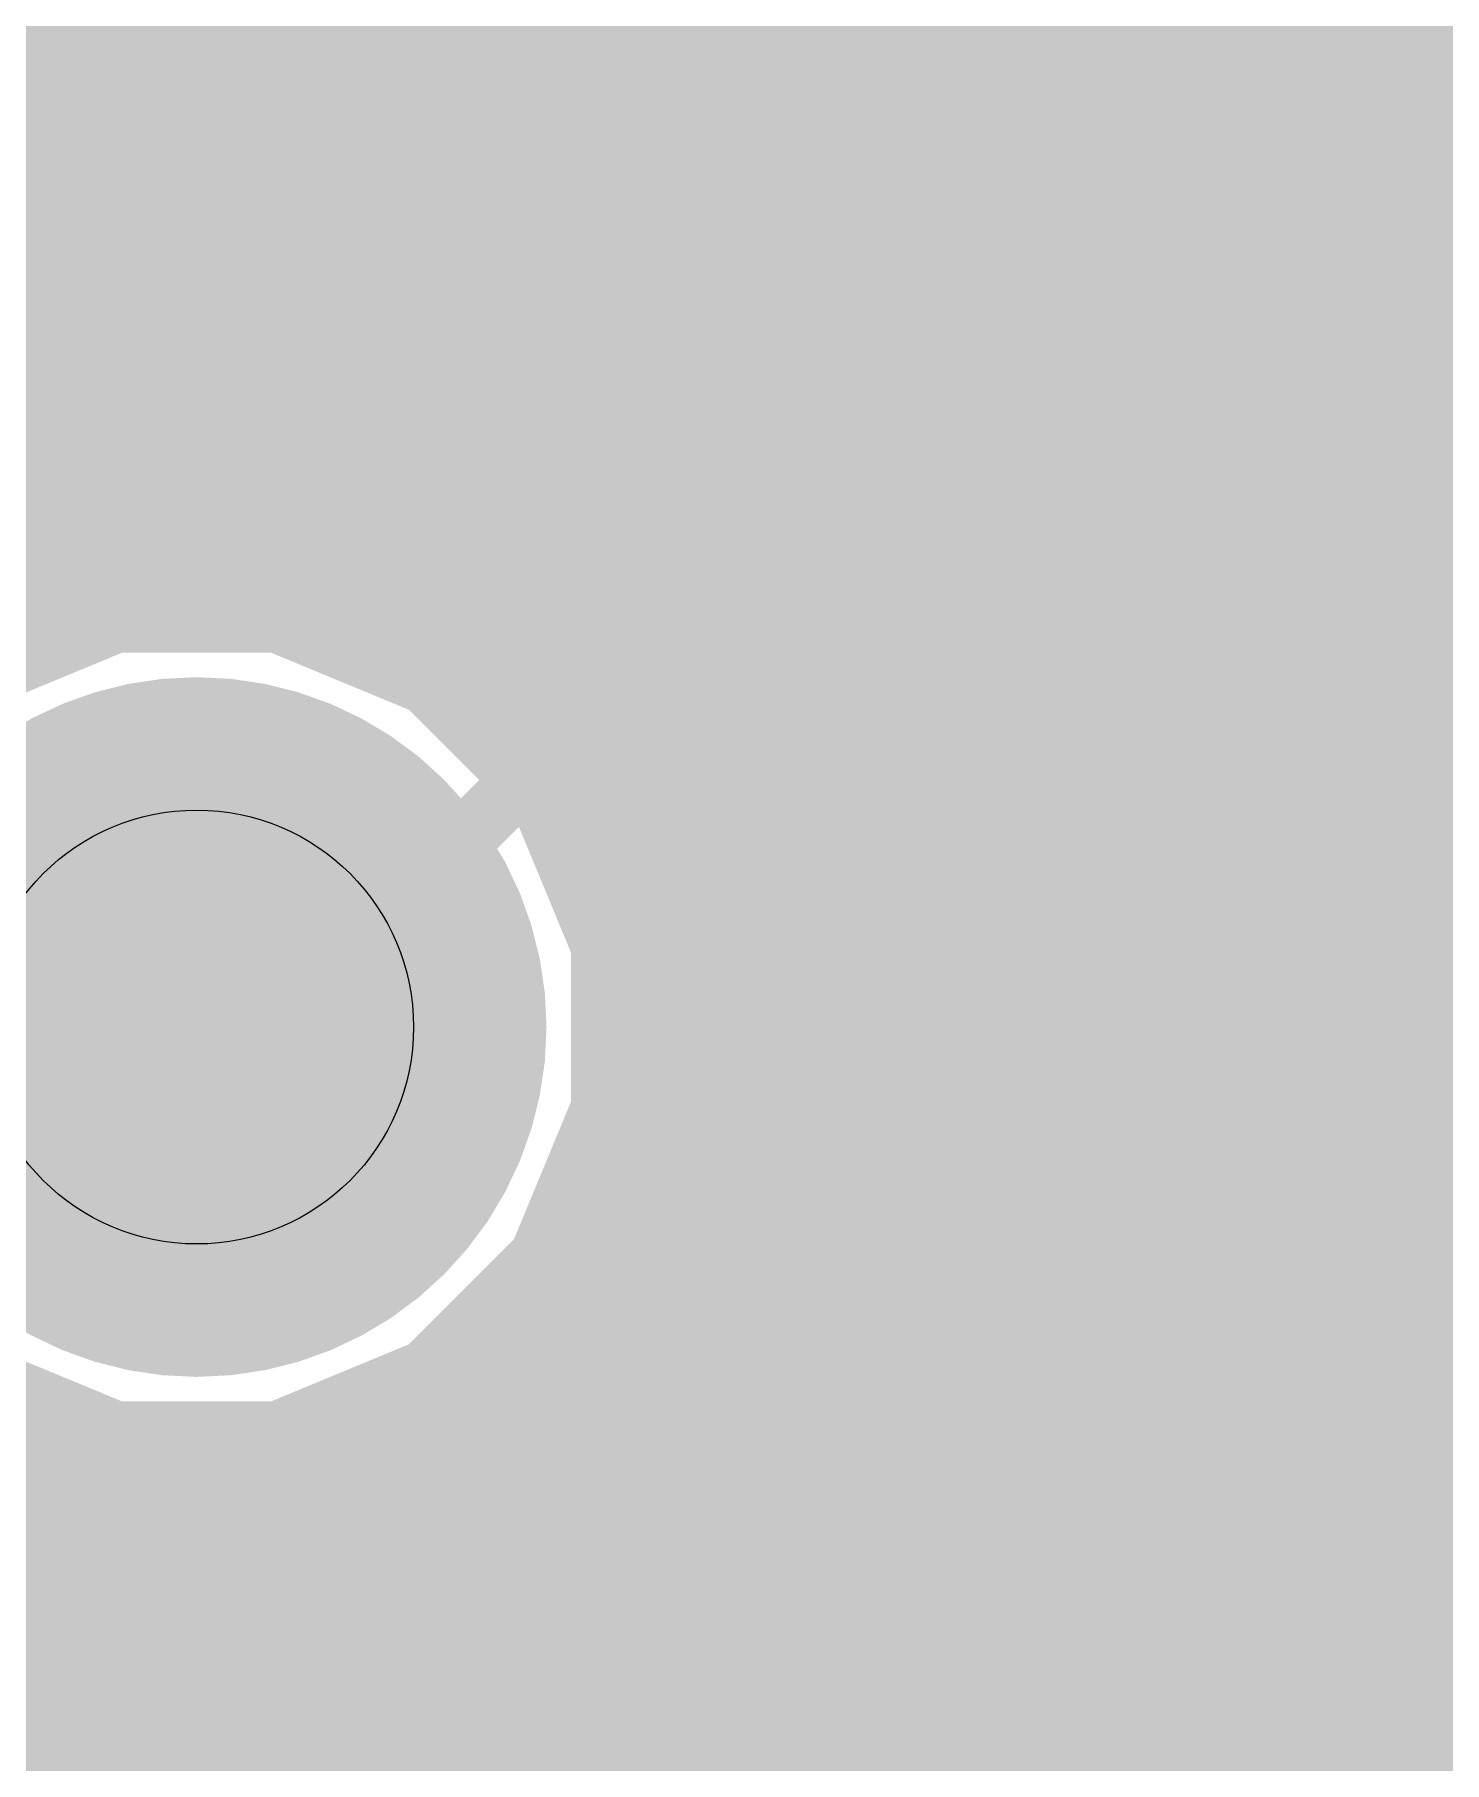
# Model space of a CAD drawing. Extents: x 0 to 10.8, y 0 to 6.1.
# Drawn here: x 1.1336 to 1.3638, y 3.8378 to 4.12 of the extents above; entities that cross this region are included whole.
import ezdxf

# ---------------------------------------------------------------- set-up
doc = ezdxf.new("R2010")
doc.units = 0
for name, color, linetype in [('1', 22, 'CONTINUOUS'), ('116', 253, 'CONTINUOUS'), ('16', 175, 'CONTINUOUS'), ('17', 82, 'CONTINUOUS'), ('21', 253, 'CONTINUOUS'), ('29', 253, 'CONTINUOUS'), ('30', 253, 'CONTINUOUS'), ('44', 253, 'CONTINUOUS')]:
    doc.layers.add(name, color=color, linetype=linetype)

# ---------------------------------------------------------------- blocks, each defined once
blk = doc.blocks.new('ROUNDP')
at = {"const_width": 0.5}
blk.add_lwpolyline([(0, -0.25, 1), (0, 0.25, 1), (0, -0.25)], format="xyb", dxfattribs=at)

msp = doc.modelspace()

# ---------------------------------------------------------------- linework, layer by layer
at = {"layer": '1', "const_width": 0.016}
for points in [[(1.447004, 4.219193), (1.328894, 4.101083)], [(1.346457, 4.074807), (1.464567, 4.192917)], [(0.052921, 4.128), (1.355811, 4.128)], [(0.052921, 4.112), (1.339811, 4.112)], [(1.328894, 4.101083), (1.320177, 4.092366)], [(0.052917, 4.096), (1.323811, 4.096)], [(1.320177, 4.092366), (1.315457, 4.080972)], [(0.052913, 4.08), (1.315457, 4.08)], [(1.315457, 4.080972), (1.315457, 3.711264)], [(1.346457, 3.68), (1.346457, 4.074807)], [(0.052913, 4.064), (1.315457, 4.064)], [(0.052909, 4.048), (1.315457, 4.048)], [(0.052906, 4.032), (1.315457, 4.032)], [(1.146276, 4.027028), (1.120858, 4.0165)], [(1.173783, 4.027028), (1.146276, 4.027028)], [(1.199201, 4.0165), (1.173783, 4.027028)], [(1.21865, 3.997051), (1.199201, 4.0165)], [(1.199701, 4.016), (1.315457, 4.016)], [(1.215701, 4), (1.315457, 4)], [(1.229177, 3.971634), (1.21865, 3.997051)], [(1.224059, 3.984), (1.315457, 3.984)], [(1.229177, 3.944126), (1.229177, 3.971634)], [(1.229177, 3.968), (1.315457, 3.968)], [(1.229177, 3.952), (1.315457, 3.952)], [(1.21865, 3.918709), (1.229177, 3.944126)], [(1.225811, 3.936), (1.315457, 3.936)], [(1.199201, 3.89926), (1.21865, 3.918709)], [(1.219181, 3.92), (1.315457, 3.92)], [(1.203941, 3.904), (1.315457, 3.904)], [(1.120858, 3.89926), (1.146276, 3.888732)], [(1.173783, 3.888732), (1.199201, 3.89926)], [(0.868996, 3.888), (1.315457, 3.888)], [(1.146276, 3.888732), (1.173783, 3.888732)], [(0.868996, 3.872), (1.315457, 3.872)], [(0.868996, 3.856), (1.315457, 3.856)], [(0.868996, 3.84), (1.315457, 3.84)]]:
    msp.add_lwpolyline(points, dxfattribs=at)
at = {"layer": '1', "const_width": 0.008}
for points in [[(1.355811, 4.124, 1), (1.355811, 4.132)], [(1.339811, 4.108, 1), (1.339811, 4.116)], [(1.326065, 4.103911, 1), (1.331722, 4.098254)], [(1.331722, 4.098254, 1), (1.326065, 4.103911)], [(1.323811, 4.092, 1), (1.323811, 4.1)], [(1.317349, 4.095195, 1), (1.323006, 4.089538)], [(1.323873, 4.090835, 1), (1.316482, 4.093897)], [(1.319457, 4.080972, 1), (1.311457, 4.080972)], [(1.315457, 4.076, 1), (1.315457, 4.084)], [(1.311761, 4.082503, 1), (1.319152, 4.079441)], [(1.343628, 4.077636, 1), (1.349285, 4.071979)], [(1.350457, 4.074807, 1), (1.342457, 4.074807)], [(1.315457, 4.06, 1), (1.315457, 4.068)], [(1.315457, 4.044, 1), (1.315457, 4.052)], [(1.315457, 4.028, 1), (1.315457, 4.036)], [(1.146276, 4.031028, 1), (1.146276, 4.023028)], [(1.147806, 4.023332, 1), (1.144745, 4.030723)], [(1.175314, 4.030723, 1), (1.172253, 4.023332)], [(1.173783, 4.023028, 1), (1.173783, 4.031028)], [(1.202029, 4.019328, 1), (1.196372, 4.013672)], [(1.199701, 4.02, 1), (1.199701, 4.012)], [(1.19767, 4.012804, 1), (1.200731, 4.020196)], [(1.315457, 4.012, 1), (1.315457, 4.02)], [(1.215701, 4.004, 1), (1.215701, 3.996)], [(1.315457, 3.996, 1), (1.315457, 4.004)], [(1.222345, 3.998582, 1), (1.214954, 3.995521)], [(1.215821, 3.994223, 1), (1.221478, 3.99988)], [(1.224059, 3.988, 1), (1.224059, 3.98)], [(1.315457, 3.98, 1), (1.315457, 3.988)], [(1.233177, 3.971634, 1), (1.225177, 3.971634)], [(1.225482, 3.970103, 1), (1.232873, 3.973165)], [(1.229177, 3.972, 1), (1.229177, 3.964)], [(1.315457, 3.964, 1), (1.315457, 3.972)], [(1.229177, 3.956, 1), (1.229177, 3.948)], [(1.315457, 3.948, 1), (1.315457, 3.956)], [(1.232873, 3.942595, 1), (1.225482, 3.945657)], [(1.225177, 3.944126, 1), (1.233177, 3.944126)], [(1.225811, 3.94, 1), (1.225811, 3.932)], [(1.315457, 3.932, 1), (1.315457, 3.94)], [(1.219181, 3.924, 1), (1.219181, 3.916)], [(1.221478, 3.91588, 1), (1.215821, 3.921537)], [(1.315457, 3.916, 1), (1.315457, 3.924)], [(1.214954, 3.920239, 1), (1.222345, 3.917178)], [(1.203941, 3.908, 1), (1.203941, 3.9)], [(1.315457, 3.9, 1), (1.315457, 3.908)], [(1.200731, 3.895564, 1), (1.19767, 3.902955)], [(1.196372, 3.902088, 1), (1.202029, 3.896431)], [(1.146276, 3.892732, 1), (1.146276, 3.884732)], [(1.144745, 3.885037, 1), (1.147806, 3.892428)], [(1.172253, 3.892428, 1), (1.175314, 3.885037)], [(1.173783, 3.884732, 1), (1.173783, 3.892732)], [(1.315457, 3.884, 1), (1.315457, 3.892)], [(1.315457, 3.868, 1), (1.315457, 3.876)], [(1.315457, 3.852, 1), (1.315457, 3.86)], [(1.315457, 3.836, 1), (1.315457, 3.844)]]:
    msp.add_lwpolyline(points, format="xyb", dxfattribs=at)
at = {"layer": '116', "const_width": 0.031496}
msp.add_lwpolyline([(1.160039, 3.93622, 1), (1.160039, 3.979528, 1), (1.160039, 3.93622)], format="xyb", dxfattribs=at)
at = {"layer": '16'}
for points, const_width in [([(1.659866, 4.474559), (1.2005, 4.015197)], 0.016), ([(1.69, 4.475), (1.175, 3.96)], 0.01), ([(1.225413, 3.980717), (1.698697, 4.454)], 0.016), ([(0.052921, 4.128), (1.313307, 4.128)], 0.016), ([(0.052921, 4.112), (1.297307, 4.112)], 0.016), ([(1.356697, 4.112), (1.646126, 4.112)], 0.016), ([(0.052917, 4.096), (1.281307, 4.096)], 0.016), ([(1.340697, 4.096), (1.648335, 4.096)], 0.016), ([(0.052913, 4.08), (1.265307, 4.08)], 0.016), ([(1.324697, 4.08), (4.240303, 4.08)], 0.016), ([(0.052913, 4.064), (1.249307, 4.064)], 0.016), ([(1.308697, 4.064), (1.777335, 4.064)], 0.016), ([(0.052909, 4.048), (1.233307, 4.048)], 0.016), ([(1.292697, 4.048), (1.648126, 4.048)], 0.016), ([(0.052906, 4.032), (1.217307, 4.032)], 0.016), ([(1.276697, 4.032), (1.648126, 4.032)], 0.016), ([(1.146276, 4.027028), (1.120858, 4.0165)], 0.016), ([(1.173783, 4.027028), (1.146276, 4.027028)], 0.016), ([(1.199201, 4.0165), (1.173783, 4.027028)], 0.016), ([(1.2005, 4.015197), (1.199201, 4.0165)], 0.016), ([(1.199701, 4.016), (1.201307, 4.016)], 0.016), ([(1.260697, 4.016), (1.648126, 4.016)], 0.016), ([(1.244697, 4), (1.648126, 4)], 0.016), ([(1.228697, 3.984), (1.648126, 3.984)], 0.016), ([(1.229177, 3.971634), (1.225413, 3.980717)], 0.016), ([(1.229177, 3.944126), (1.229177, 3.971634)], 0.016), ([(1.229177, 3.968), (1.712299, 3.968)], 0.016), ([(1.165, 3.96), (1.160031, 3.957882)], 0.01), ([(1.175, 3.96), (1.165, 3.96)], 0.01), ([(1.229177, 3.952), (1.728299, 3.952)], 0.016), ([(1.21865, 3.918709), (1.229177, 3.944126)], 0.016), ([(1.225811, 3.936), (1.66085, 3.936)], 0.016), ([(1.199201, 3.89926), (1.21865, 3.918709)], 0.016), ([(1.219181, 3.92), (1.64485, 3.92)], 0.016), ([(1.203941, 3.904), (1.628846, 3.904)], 0.016), ([(1.120858, 3.89926), (1.146276, 3.888732)], 0.016), ([(1.173783, 3.888732), (1.199201, 3.89926)], 0.016), ([(0.844169, 3.888), (1.61285, 3.888)], 0.016), ([(1.146276, 3.888732), (1.173783, 3.888732)], 0.016), ([(0.052878, 3.872), (1.59685, 3.872)], 0.016), ([(0.052874, 3.856), (1.58085, 3.856)], 0.016), ([(0.052874, 3.84), (1.56485, 3.84)], 0.016)]:
    msp.add_lwpolyline(points, dxfattribs=dict(at, const_width=const_width))
for points, const_width in [([(1.313307, 4.124, 1), (1.313307, 4.132)], 0.008), ([(1.297307, 4.108, 1), (1.297307, 4.116)], 0.008), ([(1.356697, 4.116, 1), (1.356697, 4.108)], 0.008), ([(1.281307, 4.092, 1), (1.281307, 4.1)], 0.008), ([(1.340697, 4.1, 1), (1.340697, 4.092)], 0.008), ([(1.265307, 4.076, 1), (1.265307, 4.084)], 0.008), ([(1.324697, 4.084, 1), (1.324697, 4.076)], 0.008), ([(1.249307, 4.06, 1), (1.249307, 4.068)], 0.008), ([(1.308697, 4.068, 1), (1.308697, 4.06)], 0.008), ([(1.233307, 4.044, 1), (1.233307, 4.052)], 0.008), ([(1.292697, 4.052, 1), (1.292697, 4.044)], 0.008), ([(1.217307, 4.028, 1), (1.217307, 4.036)], 0.008), ([(1.276697, 4.036, 1), (1.276697, 4.028)], 0.008), ([(1.146276, 4.031028, 1), (1.146276, 4.023028)], 0.008), ([(1.147806, 4.023332, 1), (1.144745, 4.030723)], 0.008), ([(1.175314, 4.030723, 1), (1.172253, 4.023332)], 0.008), ([(1.173783, 4.023028, 1), (1.173783, 4.031028)], 0.008), ([(1.202033, 4.019324, 1), (1.196368, 4.013676)], 0.008), ([(1.199701, 4.02, 1), (1.199701, 4.012)], 0.008), ([(1.197672, 4.018025, 1), (1.203328, 4.012368)], 0.008), ([(1.197667, 4.012373, 1), (1.203333, 4.018021)], 0.008), ([(1.19767, 4.012804, 1), (1.200731, 4.020196)], 0.008), ([(1.201307, 4.012, 1), (1.201307, 4.02)], 0.008), ([(1.260697, 4.02, 1), (1.260697, 4.012)], 0.008), ([(1.244697, 4.004, 1), (1.244697, 3.996)], 0.008), ([(1.228697, 3.988, 1), (1.228697, 3.98)], 0.008), ([(1.229109, 3.982248, 1), (1.221718, 3.979185)], 0.008), ([(1.222585, 3.983545, 1), (1.228242, 3.977888)], 0.008), ([(1.233177, 3.971634, 1), (1.225177, 3.971634)], 0.008), ([(1.225482, 3.970103, 1), (1.232872, 3.973165)], 0.008), ([(1.229177, 3.972, 1), (1.229177, 3.964)], 0.008), ([(1.165, 3.9625, 1), (1.165, 3.9575)], 0.005), ([(1.16598, 3.9577, 1), (1.16402, 3.9623)], 0.005), ([(1.173232, 3.961768, 1), (1.176768, 3.958232)], 0.005), ([(1.175, 3.9575, 1), (1.175, 3.9625)], 0.005), ([(1.159051, 3.960182, 1), (1.161012, 3.955582)], 0.005), ([(1.229177, 3.956, 1), (1.229177, 3.948)], 0.008), ([(1.232873, 3.942595, 1), (1.225482, 3.945657)], 0.008), ([(1.225177, 3.944126, 1), (1.233177, 3.944126)], 0.008), ([(1.225811, 3.94, 1), (1.225811, 3.932)], 0.008), ([(1.219181, 3.924, 1), (1.219181, 3.916)], 0.008), ([(1.221478, 3.91588, 1), (1.215821, 3.921537)], 0.008), ([(1.214954, 3.920239, 1), (1.222345, 3.917178)], 0.008), ([(1.203941, 3.908, 1), (1.203941, 3.9)], 0.008), ([(1.200731, 3.895564, 1), (1.19767, 3.902955)], 0.008), ([(1.196372, 3.902088, 1), (1.202029, 3.896431)], 0.008), ([(1.146276, 3.892732, 1), (1.146276, 3.884732)], 0.008), ([(1.144745, 3.885037, 1), (1.147806, 3.892428)], 0.008), ([(1.172253, 3.892428, 1), (1.175314, 3.885037)], 0.008), ([(1.173783, 3.884732, 1), (1.173783, 3.892732)], 0.008)]:
    msp.add_lwpolyline(points, format="xyb", dxfattribs=dict(at, const_width=const_width))
at = {"layer": '21', "const_width": 0.005}
for points in [[(1.294677, 4.507882), (1.294677, 3.857882)], [(1.294677, 3.857882), (0.694677, 3.857882)]]:
    msp.add_lwpolyline(points, dxfattribs=at)
at = {"layer": '21', "const_width": 0.0025}
for points in [[(1.293427, 3.857882, 1), (1.295927, 3.857882)], [(1.294677, 3.856632, 1), (1.294677, 3.859132)]]:
    msp.add_lwpolyline(points, format="xyb", dxfattribs=at)
at = {"layer": '44'}
msp.add_circle((1.160031, 3.957882), 0.035433, dxfattribs=at)

# ---------------------------------------------------------------- block references
at = {"layer": '17', "xscale": 0.106299, "yscale": 0.106299, "rotation": 180}
msp.add_blockref('ROUNDP', (1.160031, 3.957882), dxfattribs=at)
msp.add_blockref('ROUNDP', (1.160031, 3.957882), dxfattribs=at)
at = {"layer": '29', "xscale": 0.114299, "yscale": 0.114299, "rotation": 180}
msp.add_blockref('ROUNDP', (1.160031, 3.957882), dxfattribs=at)
at = {"layer": '30', "xscale": 0.114299, "yscale": 0.114299, "rotation": 180}
msp.add_blockref('ROUNDP', (1.160031, 3.957882), dxfattribs=at)

doc.saveas('drawing.dxf')
